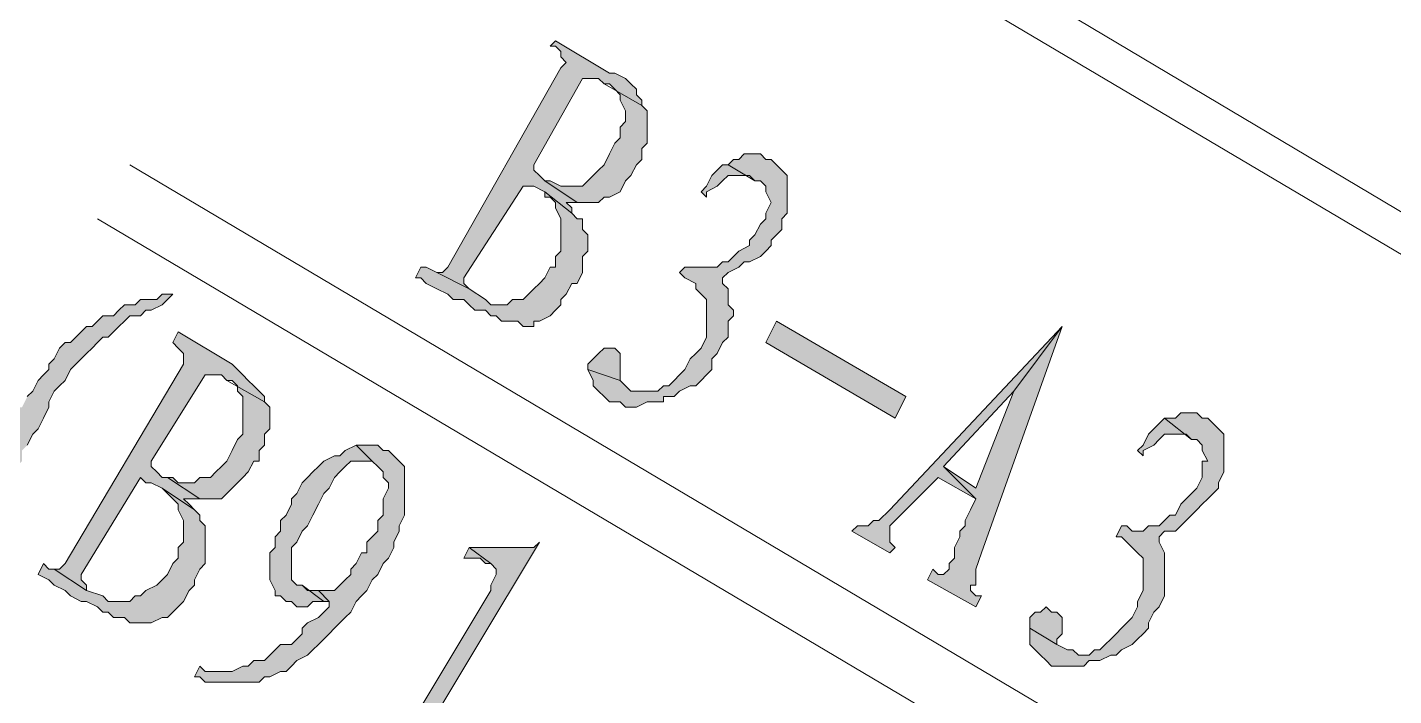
# Model space of a CAD drawing. Header units: millimetres. Extents: x 6 to 291, y 4 to 206.
# Drawn here: x 186.99 to 197.72, y 99.38 to 104.63 of the extents above; entities that cross this region are included whole.
import ezdxf

# ---------------------------------------------------------------- set-up
doc = ezdxf.new("R2010")
doc.units = ezdxf.units.MM
doc.layers.add('C00-00-00', color=7, linetype='Continuous')

msp = doc.modelspace()

# ---------------------------------------------------------------- hatches: boundary and pattern name
at = {"layer": 'C00-00-00'}
h = msp.add_hatch(color=256, dxfattribs=at)
h.dxf.hatch_style = 2
h.paths.add_polyline_path([(191.558333, 104.267004), (191.135, 104.521004), (191.092667, 104.478671), (191.135, 104.478671), (191.177333, 104.436338), (191.177333, 104.394004), (191.219667, 104.351671), (191.177333, 104.309338), (190.288333, 102.743004), (190.246, 102.700671), (190.203667, 102.700671), (190.457667, 102.573671), (190.415333, 102.616004), (190.415333, 102.658338), (190.881, 103.378004), (190.923333, 103.378004), (190.965667, 103.378004), (191.050333, 103.335671), (191.262, 103.166338), (191.262, 103.208671), (191.219667, 103.251004), (191.262, 103.251004), (191.304333, 103.251004), (191.050333, 103.420338), (191.008, 103.462671), (190.965667, 103.505004), (190.965667, 103.547338), (191.346667, 104.224671), (191.389, 104.224671), (191.431333, 104.224671), (191.473667, 104.224671), (191.516, 104.182338), (191.812333, 104.013004), (191.812333, 104.055338), (191.77, 104.097671), (191.77, 104.140004), (191.727667, 104.182338), (191.685333, 104.224671), (191.600667, 104.267004)])
h = msp.add_hatch(color=256, dxfattribs=at)
h.dxf.hatch_style = 2
h.paths.add_polyline_path([(191.812339, 104.012999), (191.516006, 104.182332), (191.558339, 104.182332), (191.600672, 104.139999), (191.643006, 104.097665), (191.643006, 104.055332), (191.685339, 103.970665), (191.685339, 103.885999), (191.643006, 103.843665), (191.643006, 103.758999), (191.600672, 103.716665), (191.558339, 103.631999), (191.516006, 103.547332), (191.473672, 103.504999), (191.431339, 103.462665), (191.389006, 103.420332), (191.346672, 103.377999), (191.177339, 103.377999), (191.092672, 103.420332), (191.050339, 103.420332), (191.304339, 103.250999), (191.389006, 103.250999), (191.431339, 103.250999), (191.473672, 103.250999), (191.516006, 103.293332), (191.558339, 103.293332), (191.643006, 103.335665), (191.685339, 103.420332), (191.727672, 103.462665), (191.770006, 103.547332), (191.812339, 103.589665), (191.812339, 103.674332), (191.854672, 103.716665), (191.854672, 103.801332), (191.854672, 103.885999), (191.854672, 103.970665)])
h = msp.add_hatch(color=256, dxfattribs=at)
h.dxf.hatch_style = 2
h.paths.add_polyline_path([(192.82833, 103.589672), (192.785997, 103.589672), (192.743663, 103.632005), (192.616663, 103.632005), (192.57433, 103.589672), (192.531997, 103.589672), (192.489663, 103.547338), (192.70133, 103.420338), (192.743663, 103.420338), (192.785997, 103.378005), (192.785997, 103.335672), (192.82833, 103.251005), (192.785997, 103.166338), (192.785997, 103.124005), (192.743663, 103.081672), (192.70133, 102.997005), (192.658997, 102.954672), (192.658997, 102.912338), (192.57433, 102.870005), (192.531997, 102.827672), (192.489663, 102.785338), (192.44733, 102.785338), (192.404997, 102.743005), (192.362663, 102.743005), (192.32033, 102.743005), (192.235663, 102.743005), (192.19333, 102.743005), (192.150997, 102.743005), (192.108663, 102.700672), (192.150997, 102.658338), (192.235663, 102.616005), (192.235663, 102.573672), (192.277997, 102.531338), (192.32033, 102.489005), (192.32033, 102.446672), (192.32033, 102.235005), (192.32033, 102.192672), (192.277997, 102.108005), (192.235663, 102.065672), (192.19333, 102.023338), (192.150997, 101.938672), (192.108663, 101.896338), (192.06633, 101.854005), (192.023997, 101.811672), (191.981663, 101.811672), (191.93933, 101.769338), (191.896997, 101.769338), (191.81233, 101.769338), (191.727663, 101.769338), (191.68533, 101.811672), (191.642997, 101.854005), (191.388997, 101.938672), (191.43133, 101.854005), (191.43133, 101.811672), (191.473663, 101.769338), (191.515997, 101.727005), (191.55833, 101.684672), (191.600663, 101.684672), (191.642997, 101.684672), (191.68533, 101.642338), (191.769997, 101.642338), (191.854663, 101.684672), (191.896997, 101.684672), (191.981663, 101.684672), (191.981663, 101.727005), (192.06633, 101.727005), (192.108663, 101.769338), (192.19333, 101.811672), (192.235663, 101.811672), (192.277997, 101.854005), (192.32033, 101.896338), (192.362663, 101.938672), (192.362663, 102.023338), (192.404997, 102.065672), (192.44733, 102.150338), (192.489663, 102.192672), (192.489663, 102.277338), (192.489663, 102.319672), (192.531997, 102.362005), (192.531997, 102.404338), (192.489663, 102.446672), (192.489663, 102.489005), (192.489663, 102.573672), (192.44733, 102.616005), (192.44733, 102.658338), (192.489663, 102.700672), (192.57433, 102.743005), (192.616663, 102.785338), (192.658997, 102.785338), (192.743663, 102.827672), (192.785997, 102.870005), (192.82833, 102.912338), (192.82833, 102.954672), (192.870663, 102.997005), (192.912997, 103.039338), (192.912997, 103.124005), (192.95533, 103.166338), (192.95533, 103.208672), (192.95533, 103.378005), (192.95533, 103.462672), (192.912997, 103.505005), (192.870663, 103.547338)])
h = msp.add_hatch(color=256, dxfattribs=at)
h.dxf.hatch_style = 2
h.paths.add_polyline_path([(192.489672, 103.547337), (192.447339, 103.547337), (192.405005, 103.505004), (192.362672, 103.462671), (192.320339, 103.378004), (192.278005, 103.335671), (192.320339, 103.293337), (192.320339, 103.335671), (192.405005, 103.378004), (192.447339, 103.420337), (192.489672, 103.462671), (192.532005, 103.462671), (192.616672, 103.462671), (192.659005, 103.462671), (192.701339, 103.420337)])
h = msp.add_hatch(color=256, dxfattribs=at)
h.dxf.hatch_style = 2
h.paths.add_polyline_path([(191.262001, 103.166337), (191.050335, 103.33567), (191.050335, 103.293337), (191.092668, 103.293337), (191.135001, 103.251004), (191.135001, 103.20867), (191.177335, 103.124004), (191.177335, 103.039337), (191.177335, 102.997004), (191.177335, 102.95467), (191.177335, 102.870004), (191.135001, 102.82767), (191.135001, 102.743004), (191.092668, 102.743004), (191.050335, 102.658337), (191.008001, 102.616004), (190.965668, 102.57367), (190.923335, 102.531337), (190.881001, 102.489004), (190.838668, 102.489004), (190.796335, 102.489004), (190.754001, 102.44667), (190.627001, 102.44667), (190.584668, 102.489004), (190.457668, 102.57367), (190.203668, 102.70067), (190.119001, 102.743004), (190.076668, 102.743004), (190.034335, 102.658337), (190.076668, 102.658337), (190.119001, 102.616004), (190.203668, 102.57367), (190.288335, 102.531337), (190.330668, 102.489004), (190.415335, 102.489004), (190.457668, 102.44667), (190.500001, 102.404337), (190.584668, 102.404337), (190.627001, 102.362004), (190.669335, 102.362004), (190.711668, 102.31967), (190.754001, 102.31967), (190.838668, 102.31967), (190.881001, 102.277337), (190.965668, 102.277337), (190.965668, 102.31967), (191.008001, 102.31967), (191.092668, 102.362004), (191.135001, 102.404337), (191.177335, 102.44667), (191.177335, 102.489004), (191.219668, 102.531337), (191.262001, 102.616004), (191.304335, 102.616004), (191.346668, 102.70067), (191.346668, 102.743004), (191.346668, 102.82767), (191.389001, 102.870004), (191.389001, 102.997004), (191.346668, 103.039337), (191.346668, 103.124004), (191.304335, 103.124004)])
h = msp.add_hatch(color=256, dxfattribs=at)
h.dxf.hatch_style = 2
h.paths.add_polyline_path([(188.129328, 102.531338), (188.086994, 102.531338), (188.044661, 102.531338), (188.002328, 102.489005), (187.917661, 102.489005), (187.875328, 102.489005), (187.832994, 102.446672), (187.748328, 102.446672), (187.705994, 102.404338), (187.663661, 102.362005), (187.578994, 102.362005), (187.536661, 102.319672), (187.494328, 102.277338), (187.451994, 102.277338), (187.409661, 102.235005), (187.367328, 102.192672), (187.324994, 102.150338), (187.282661, 102.150338), (187.240328, 102.108005), (187.197994, 102.023338), (187.155661, 101.981005), (187.155661, 101.938672), (187.113328, 101.896338), (187.070994, 101.854005), (187.028661, 101.769338), (186.986328, 101.727005), (186.943994, 101.642338), (186.901661, 101.642338), (186.901661, 101.557672), (186.859328, 101.515338), (186.816994, 101.430672), (186.774661, 101.388338), (186.774661, 101.303672), (186.732328, 101.261338), (186.732328, 101.176672), (186.689994, 101.134338), (186.689994, 101.092005), (186.647661, 101.007338), (186.647661, 100.965005), (186.647661, 100.880338), (186.647661, 100.499338), (186.647661, 100.414672), (186.647661, 100.372338), (186.689994, 100.330005), (186.689994, 100.245338), (186.732328, 100.203005), (186.732328, 100.160672), (186.774661, 100.203005), (186.774661, 100.245338), (186.774661, 100.287672), (186.732328, 100.372338), (186.732328, 100.584005), (186.774661, 100.668672), (186.774661, 100.711005), (186.774661, 100.795672), (186.774661, 100.838005), (186.816994, 100.880338), (186.816994, 100.922672), (186.816994, 101.007338), (186.859328, 101.049672), (186.859328, 101.092005), (186.901661, 101.176672), (186.943994, 101.219005), (186.943994, 101.303672), (186.986328, 101.346005), (187.028661, 101.430672), (187.070994, 101.473005), (187.113328, 101.557672), (187.155661, 101.642338), (187.155661, 101.684672), (187.197994, 101.769338), (187.240328, 101.811672), (187.282661, 101.854005), (187.324994, 101.938672), (187.367328, 101.981005), (187.409661, 102.023338), (187.451994, 102.065672), (187.494328, 102.108005), (187.536661, 102.150338), (187.578994, 102.192672), (187.621328, 102.192672), (187.663661, 102.235005), (187.705994, 102.277338), (187.748328, 102.319672), (187.790661, 102.362005), (187.875328, 102.362005), (187.917661, 102.404338), (187.959994, 102.404338), (188.044661, 102.446672), (188.086994, 102.489005)])
h = msp.add_hatch(color=256, dxfattribs=at)
h.dxf.hatch_style = 2
h.paths.add_polyline_path([(192.870672, 102.319667), (193.886663, 101.727003), (193.801995, 101.557666), (192.786004, 102.150338)])
h = msp.add_hatch(color=256, dxfattribs=at)
h.dxf.hatch_style = 2
h.paths.add_polyline_path([(195.114334, 102.277333), (193.802001, 100.880333), (193.759667, 100.837999), (193.675001, 100.753333), (193.632667, 100.753333), (193.590334, 100.710999), (193.505667, 100.710999), (193.463334, 100.668666), (193.759667, 100.499333), (193.802001, 100.541666), (193.759667, 100.583999), (193.759667, 100.710999), (193.802001, 100.753333), (194.140667, 101.091999), (194.437001, 100.922666), (194.183001, 101.176666), (194.733334, 101.769333)])
h = msp.add_hatch(color=256, dxfattribs=at)
h.dxf.hatch_style = 2
h.paths.add_polyline_path([(195.114334, 102.277333), (194.733334, 101.769333), (194.437001, 101.007333), (194.183001, 101.176666), (194.437001, 100.922666), (194.394667, 100.837999), (194.352334, 100.753333), (194.352334, 100.710999), (194.310001, 100.668666), (194.310001, 100.626333), (194.267667, 100.541666), (194.267667, 100.456999), (194.225334, 100.414666), (194.225334, 100.372333), (194.183001, 100.329999), (194.140667, 100.329999), (194.098334, 100.372333), (194.056001, 100.287666), (194.437001, 100.075999), (194.479334, 100.160666), (194.437001, 100.160666), (194.394667, 100.202999), (194.394667, 100.245333), (194.437001, 100.245333), (194.437001, 100.329999), (194.437001, 100.372333), (194.479334, 100.499333)])
h = msp.add_hatch(color=256, dxfattribs=at)
h.dxf.hatch_style = 2
h.paths.add_polyline_path([(188.594997, 101.981001), (188.171663, 102.235001), (188.12933, 102.150334), (188.171663, 102.108001), (188.213997, 102.065667), (188.213997, 102.023334), (188.213997, 101.981001), (187.282663, 100.414667), (187.24033, 100.372334), (187.197997, 100.372334), (187.451997, 100.203001), (187.451997, 100.245334), (187.409663, 100.287667), (187.409663, 100.330001), (187.87533, 101.092001), (187.917663, 101.049667), (187.959997, 101.049667), (188.044663, 101.007334), (188.298663, 100.838001), (188.25633, 100.880334), (188.213997, 100.922667), (188.298663, 100.922667), (188.340997, 100.922667), (188.086997, 101.092001), (188.044663, 101.092001), (188.00233, 101.134334), (187.959997, 101.176667), (187.959997, 101.219001), (188.38333, 101.896334), (188.467997, 101.896334), (188.51033, 101.896334), (188.552663, 101.854001), (188.848997, 101.684667), (188.848997, 101.727001), (188.806663, 101.769334), (188.76433, 101.811667), (188.721997, 101.854001), (188.679663, 101.896334), (188.63733, 101.938667)])
h = msp.add_hatch(color=256, dxfattribs=at)
h.dxf.hatch_style = 2
h.paths.add_polyline_path([(191.60066, 102.108004), (191.515993, 102.108004), (191.47366, 102.06567), (191.431326, 102.023337), (191.388993, 101.981004), (191.388993, 101.93867), (191.642993, 101.854004), (191.642993, 101.93867), (191.642993, 102.023337), (191.642993, 102.06567)])
h = msp.add_hatch(color=256, dxfattribs=at)
h.dxf.hatch_style = 2
h.paths.add_polyline_path([(188.849003, 101.684669), (188.552669, 101.854002), (188.595003, 101.854002), (188.637336, 101.811669), (188.637336, 101.769335), (188.679669, 101.727002), (188.679669, 101.642335), (188.679669, 101.515335), (188.679669, 101.430669), (188.637336, 101.388335), (188.595003, 101.303669), (188.552669, 101.219002), (188.510336, 101.176669), (188.468003, 101.134335), (188.425669, 101.092002), (188.341003, 101.092002), (188.298669, 101.049669), (188.171669, 101.049669), (188.129336, 101.092002), (188.087003, 101.092002), (188.341003, 100.922669), (188.383336, 100.922669), (188.468003, 100.922669), (188.510336, 100.922669), (188.552669, 100.965002), (188.595003, 101.007335), (188.637336, 101.049669), (188.679669, 101.092002), (188.722003, 101.134335), (188.764336, 101.219002), (188.806669, 101.219002), (188.806669, 101.303669), (188.849003, 101.346002), (188.849003, 101.430669), (188.891336, 101.473002), (188.891336, 101.642335)])
h = msp.add_hatch(color=256, dxfattribs=at)
h.dxf.hatch_style = 2
h.paths.add_polyline_path([(196.257336, 101.557666), (196.215003, 101.557666), (196.172669, 101.599999), (196.045669, 101.599999), (196.003336, 101.557666), (195.918669, 101.557666), (196.130336, 101.388332), (196.172669, 101.388332), (196.215003, 101.345999), (196.215003, 101.303666), (196.257336, 101.218999), (196.215003, 101.218999), (196.215003, 101.134332), (196.215003, 101.091999), (196.172669, 101.007332), (196.130336, 100.964999), (196.088003, 100.922666), (196.045669, 100.880332), (196.003336, 100.795666), (195.961003, 100.795666), (195.918669, 100.753332), (195.876336, 100.710999), (195.834003, 100.710999), (195.791669, 100.710999), (195.749336, 100.668666), (195.664669, 100.668666), (195.622336, 100.710999), (195.580003, 100.710999), (195.537669, 100.626332), (195.580003, 100.626332), (195.622336, 100.583999), (195.664669, 100.541666), (195.707003, 100.499332), (195.749336, 100.456999), (195.749336, 100.414666), (195.749336, 100.245332), (195.749336, 100.202999), (195.707003, 100.118332), (195.707003, 100.075999), (195.664669, 99.991332), (195.622336, 99.948999), (195.580003, 99.906666), (195.537669, 99.864332), (195.495336, 99.821999), (195.453003, 99.779666), (195.410669, 99.737332), (195.368336, 99.737332), (195.326003, 99.694999), (195.241336, 99.694999), (195.199003, 99.737332), (195.156669, 99.737332), (195.072003, 99.779666), (194.860336, 99.906666), (194.860336, 99.821999), (194.860336, 99.779666), (194.902669, 99.737332), (194.945003, 99.694999), (194.987336, 99.652666), (195.029669, 99.610332), (195.072003, 99.610332), (195.114336, 99.610332), (195.199003, 99.610332), (195.283669, 99.610332), (195.326003, 99.652666), (195.410669, 99.652666), (195.495336, 99.694999), (195.537669, 99.694999), (195.580003, 99.737332), (195.664669, 99.779666), (195.707003, 99.821999), (195.749336, 99.864332), (195.791669, 99.906666), (195.791669, 99.948999), (195.834003, 100.033666), (195.876336, 100.075999), (195.918669, 100.160666), (195.918669, 100.202999), (195.918669, 100.456999), (195.918669, 100.499332), (195.876336, 100.583999), (195.876336, 100.626332), (195.918669, 100.668666), (196.003336, 100.668666), (196.045669, 100.710999), (196.088003, 100.753332), (196.130336, 100.795666), (196.172669, 100.837999), (196.215003, 100.880332), (196.257336, 100.922666), (196.299669, 100.964999), (196.342003, 101.007332), (196.342003, 101.049666), (196.384336, 101.134332), (196.384336, 101.176666), (196.384336, 101.303666), (196.384336, 101.345999), (196.384336, 101.430666), (196.342003, 101.472999), (196.299669, 101.515332)])
h = msp.add_hatch(color=256, dxfattribs=at)
h.dxf.hatch_style = 2
h.paths.add_polyline_path([(195.918661, 101.557666), (195.876328, 101.515332), (195.833995, 101.472999), (195.791661, 101.430666), (195.749328, 101.345999), (195.706995, 101.303666), (195.749328, 101.261332), (195.749328, 101.303666), (195.833995, 101.345999), (195.876328, 101.388332), (195.918661, 101.430666), (195.960995, 101.430666), (196.087995, 101.430666), (196.130328, 101.388332)])
h = msp.add_hatch(color=256, dxfattribs=at)
h.dxf.hatch_style = 2
h.paths.add_polyline_path([(189.822667, 101.303668), (189.780334, 101.303668), (189.738001, 101.346001), (189.695667, 101.346001), (189.653334, 101.346001), (189.611001, 101.346001), (189.568667, 101.346001), (189.695667, 101.219001), (189.738001, 101.176668), (189.780334, 101.134334), (189.780334, 101.092001), (189.822667, 101.049668), (189.822667, 101.007334), (189.780334, 100.922668), (189.780334, 100.880334), (189.780334, 100.795668), (189.738001, 100.753334), (189.738001, 100.668668), (189.695667, 100.626334), (189.653334, 100.584001), (189.653334, 100.499334), (189.611001, 100.499334), (189.568667, 100.414668), (189.526334, 100.372334), (189.526334, 100.330001), (189.484001, 100.287668), (189.441667, 100.245334), (189.399334, 100.203001), (189.357001, 100.203001), (189.272334, 100.203001), (189.357001, 100.118334), (189.357001, 100.076001), (189.314667, 100.033668), (189.272334, 99.991334), (189.187667, 99.949001), (189.145334, 99.906668), (189.145334, 99.864334), (189.103001, 99.822001), (189.060667, 99.779668), (188.976001, 99.779668), (188.933667, 99.737334), (188.891334, 99.695001), (188.849001, 99.652668), (188.764334, 99.652668), (188.722001, 99.610334), (188.679667, 99.610334), (188.595001, 99.568001), (188.383334, 99.568001), (188.341001, 99.610334), (188.298667, 99.525668), (188.341001, 99.525668), (188.383334, 99.483334), (188.425667, 99.483334), (188.510334, 99.483334), (188.722001, 99.483334), (188.764334, 99.483334), (188.806667, 99.483334), (188.849001, 99.525668), (188.891334, 99.525668), (188.976001, 99.568001), (189.018334, 99.568001), (189.060667, 99.610334), (189.103001, 99.652668), (189.187667, 99.695001), (189.230001, 99.737334), (189.272334, 99.779668), (189.314667, 99.822001), (189.357001, 99.864334), (189.399334, 99.906668), (189.441667, 99.949001), (189.484001, 99.991334), (189.526334, 100.033668), (189.568667, 100.118334), (189.611001, 100.160668), (189.653334, 100.203001), (189.695667, 100.287668), (189.738001, 100.330001), (189.780334, 100.414668), (189.822667, 100.457001), (189.865001, 100.541668), (189.865001, 100.584001), (189.907334, 100.668668), (189.907334, 100.711001), (189.949667, 100.795668), (189.949667, 100.838001), (189.949667, 100.880334), (189.949667, 101.092001), (189.949667, 101.176668), (189.907334, 101.219001), (189.865001, 101.261334)])
h = msp.add_hatch(color=256, dxfattribs=at)
h.dxf.hatch_style = 2
h.paths.add_polyline_path([(189.568661, 101.346002), (189.483995, 101.303669), (189.441661, 101.261336), (189.399328, 101.261336), (189.314661, 101.219002), (189.272328, 101.176669), (189.229995, 101.134336), (189.187661, 101.092002), (189.145328, 101.049669), (189.102995, 100.965002), (189.060661, 100.922669), (189.060661, 100.880336), (189.018328, 100.795669), (188.975995, 100.753336), (188.975995, 100.668669), (188.933661, 100.626336), (188.933661, 100.541669), (188.891328, 100.499336), (188.891328, 100.287669), (188.933661, 100.203002), (188.933661, 100.160669), (188.975995, 100.160669), (189.018328, 100.118336), (189.060661, 100.118336), (189.102995, 100.076002), (189.187661, 100.076002), (189.229995, 100.118336), (189.314661, 100.118336), (189.145328, 100.245336), (189.102995, 100.245336), (189.060661, 100.287669), (189.060661, 100.372336), (189.060661, 100.414669), (189.060661, 100.457002), (189.060661, 100.541669), (189.102995, 100.584002), (189.145328, 100.668669), (189.187661, 100.711002), (189.229995, 100.795669), (189.272328, 100.880336), (189.314661, 100.965002), (189.356995, 101.007336), (189.399328, 101.092002), (189.441661, 101.134336), (189.483995, 101.176669), (189.526328, 101.219002), (189.568661, 101.219002), (189.695661, 101.219002)])
h = msp.add_hatch(color=256, dxfattribs=at)
h.dxf.hatch_style = 2
h.paths.add_polyline_path([(188.298665, 100.837999), (188.044665, 101.007332), (188.086998, 100.964999), (188.129331, 100.922665), (188.171665, 100.880332), (188.171665, 100.837999), (188.213998, 100.753332), (188.213998, 100.583999), (188.171665, 100.541665), (188.171665, 100.456999), (188.129331, 100.414665), (188.086998, 100.329999), (188.044665, 100.287665), (188.002331, 100.245332), (187.917665, 100.202999), (187.875331, 100.160665), (187.832998, 100.160665), (187.790665, 100.118332), (187.621331, 100.118332), (187.578998, 100.160665), (187.451998, 100.202999), (187.197998, 100.372332), (187.155665, 100.372332), (187.113331, 100.414665), (187.070998, 100.329999), (187.155665, 100.287665), (187.197998, 100.245332), (187.282665, 100.202999), (187.324998, 100.160665), (187.409665, 100.118332), (187.451998, 100.118332), (187.536665, 100.075999), (187.578998, 100.033665), (187.621331, 100.033665), (187.663665, 99.991332), (187.705998, 99.991332), (187.748331, 99.991332), (187.790665, 99.948999), (187.959998, 99.948999), (188.044665, 99.991332), (188.086998, 99.991332), (188.129331, 100.033665), (188.171665, 100.075999), (188.213998, 100.118332), (188.256331, 100.202999), (188.298665, 100.245332), (188.298665, 100.287665), (188.340998, 100.372332), (188.383331, 100.414665), (188.383331, 100.499332), (188.383331, 100.668665), (188.383331, 100.710999), (188.340998, 100.753332), (188.340998, 100.795665)])
h = msp.add_hatch(color=256, dxfattribs=at)
h.dxf.hatch_style = 2
h.paths.add_polyline_path([(191.007996, 100.584001), (190.965662, 100.541668), (190.838662, 100.541668), (190.796329, 100.541668), (190.457662, 100.541668), (190.626996, 100.414668), (190.669329, 100.372334), (190.669329, 100.330001), (190.626996, 100.245334), (190.626996, 100.203001), (189.864996, 98.933001), (189.822662, 98.890668), (189.780329, 98.890668), (189.695662, 98.890668), (189.653329, 98.890668), (189.610996, 98.933001), (189.526329, 98.975334), (189.483996, 98.890668), (190.118996, 98.509668), (190.161329, 98.594334), (190.118996, 98.636668), (190.076662, 98.679001), (190.034329, 98.721334), (189.991996, 98.763668), (189.991996, 98.806001), (189.991996, 98.890668)])
h = msp.add_hatch(color=256, dxfattribs=at)
h.dxf.hatch_style = 2
h.paths.add_polyline_path([(190.457674, 100.541666), (190.41534, 100.457), (190.500007, 100.457), (190.54234, 100.457), (190.584674, 100.414666), (190.627007, 100.414666)])
h = msp.add_hatch(color=256, dxfattribs=at)
h.dxf.hatch_style = 2
h.paths.add_polyline_path([(189.272329, 100.203), (189.229996, 100.203), (189.187663, 100.203), (189.145329, 100.245333), (189.314663, 100.118333), (189.356996, 100.118333)])
h = msp.add_hatch(color=256, dxfattribs=at)
h.dxf.hatch_style = 2
h.paths.add_polyline_path([(195.029665, 100.033671), (194.987332, 100.076004), (194.944999, 100.033671), (194.902665, 100.033671), (194.860332, 99.991338), (194.860332, 99.949004), (194.860332, 99.906671), (195.071999, 99.779671), (195.071999, 99.822004), (195.114332, 99.864338), (195.114332, 99.991338), (195.071999, 100.033671)])

# ---------------------------------------------------------------- linework, layer by layer
at = {"layer": 'C00-00-00', "lineweight": 5}
for points in [[(190.754006, 107.357336), (199.432336, 102.192672)], [(190.584669, 107.103338), (199.305341, 101.938666)], [(187.790669, 103.547337), (197.357996, 97.87467)], [(187.536663, 103.124002), (197.104006, 97.451335)]]:
    msp.add_lwpolyline(points, dxfattribs=at)
at = {"layer": 'C00-00-00', "lineweight": 13}
for points in [[(191.558333, 104.267004), (191.135, 104.521004), (191.092667, 104.478671), (191.135, 104.478671), (191.177333, 104.436338), (191.177333, 104.394004), (191.219667, 104.351671), (191.177333, 104.309338), (190.288333, 102.743004), (190.246, 102.700671), (190.203667, 102.700671), (190.457667, 102.573671), (190.415333, 102.616004), (190.415333, 102.658338), (190.881, 103.378004), (190.923333, 103.378004), (190.965667, 103.378004), (191.050333, 103.335671), (191.262, 103.166338), (191.262, 103.208671), (191.219667, 103.251004), (191.262, 103.251004), (191.304333, 103.251004), (191.050333, 103.420338), (191.008, 103.462671), (190.965667, 103.505004), (190.965667, 103.547338), (191.346667, 104.224671), (191.389, 104.224671), (191.431333, 104.224671), (191.473667, 104.224671), (191.516, 104.182338), (191.812333, 104.013004), (191.812333, 104.055338), (191.77, 104.097671), (191.77, 104.140004), (191.727667, 104.182338), (191.685333, 104.224671), (191.600667, 104.267004)], [(191.812339, 104.012999), (191.516006, 104.182332), (191.558339, 104.182332), (191.600672, 104.139999), (191.643006, 104.097665), (191.643006, 104.055332), (191.685339, 103.970665), (191.685339, 103.885999), (191.643006, 103.843665), (191.643006, 103.758999), (191.600672, 103.716665), (191.558339, 103.631999), (191.516006, 103.547332), (191.473672, 103.504999), (191.431339, 103.462665), (191.389006, 103.420332), (191.346672, 103.377999), (191.177339, 103.377999), (191.092672, 103.420332), (191.050339, 103.420332), (191.304339, 103.250999), (191.389006, 103.250999), (191.431339, 103.250999), (191.473672, 103.250999), (191.516006, 103.293332), (191.558339, 103.293332), (191.643006, 103.335665), (191.685339, 103.420332), (191.727672, 103.462665), (191.770006, 103.547332), (191.812339, 103.589665), (191.812339, 103.674332), (191.854672, 103.716665), (191.854672, 103.801332), (191.854672, 103.885999), (191.854672, 103.970665)], [(192.82833, 103.589672), (192.785997, 103.589672), (192.743663, 103.632005), (192.616663, 103.632005), (192.57433, 103.589672), (192.531997, 103.589672), (192.489663, 103.547338), (192.70133, 103.420338), (192.743663, 103.420338), (192.785997, 103.378005), (192.785997, 103.335672), (192.82833, 103.251005), (192.785997, 103.166338), (192.785997, 103.124005), (192.743663, 103.081672), (192.70133, 102.997005), (192.658997, 102.954672), (192.658997, 102.912338), (192.57433, 102.870005), (192.531997, 102.827672), (192.489663, 102.785338), (192.44733, 102.785338), (192.404997, 102.743005), (192.362663, 102.743005), (192.32033, 102.743005), (192.235663, 102.743005), (192.19333, 102.743005), (192.150997, 102.743005), (192.108663, 102.700672), (192.150997, 102.658338), (192.235663, 102.616005), (192.235663, 102.573672), (192.277997, 102.531338), (192.32033, 102.489005), (192.32033, 102.446672), (192.32033, 102.235005), (192.32033, 102.192672), (192.277997, 102.108005), (192.235663, 102.065672), (192.19333, 102.023338), (192.150997, 101.938672), (192.108663, 101.896338), (192.06633, 101.854005), (192.023997, 101.811672), (191.981663, 101.811672), (191.93933, 101.769338), (191.896997, 101.769338), (191.81233, 101.769338), (191.727663, 101.769338), (191.68533, 101.811672), (191.642997, 101.854005), (191.388997, 101.938672), (191.43133, 101.854005), (191.43133, 101.811672), (191.473663, 101.769338), (191.515997, 101.727005), (191.55833, 101.684672), (191.600663, 101.684672), (191.642997, 101.684672), (191.68533, 101.642338), (191.769997, 101.642338), (191.854663, 101.684672), (191.896997, 101.684672), (191.981663, 101.684672), (191.981663, 101.727005), (192.06633, 101.727005), (192.108663, 101.769338), (192.19333, 101.811672), (192.235663, 101.811672), (192.277997, 101.854005), (192.32033, 101.896338), (192.362663, 101.938672), (192.362663, 102.023338), (192.404997, 102.065672), (192.44733, 102.150338), (192.489663, 102.192672), (192.489663, 102.277338), (192.489663, 102.319672), (192.531997, 102.362005), (192.531997, 102.404338), (192.489663, 102.446672), (192.489663, 102.489005), (192.489663, 102.573672), (192.44733, 102.616005), (192.44733, 102.658338), (192.489663, 102.700672), (192.57433, 102.743005), (192.616663, 102.785338), (192.658997, 102.785338), (192.743663, 102.827672), (192.785997, 102.870005), (192.82833, 102.912338), (192.82833, 102.954672), (192.870663, 102.997005), (192.912997, 103.039338), (192.912997, 103.124005), (192.95533, 103.166338), (192.95533, 103.208672), (192.95533, 103.378005), (192.95533, 103.462672), (192.912997, 103.505005), (192.870663, 103.547338)], [(192.489672, 103.547337), (192.447339, 103.547337), (192.405005, 103.505004), (192.362672, 103.462671), (192.320339, 103.378004), (192.278005, 103.335671), (192.320339, 103.293337), (192.320339, 103.335671), (192.405005, 103.378004), (192.447339, 103.420337), (192.489672, 103.462671), (192.532005, 103.462671), (192.616672, 103.462671), (192.659005, 103.462671), (192.701339, 103.420337)], [(191.262001, 103.166337), (191.050335, 103.33567), (191.050335, 103.293337), (191.092668, 103.293337), (191.135001, 103.251004), (191.135001, 103.20867), (191.177335, 103.124004), (191.177335, 103.039337), (191.177335, 102.997004), (191.177335, 102.95467), (191.177335, 102.870004), (191.135001, 102.82767), (191.135001, 102.743004), (191.092668, 102.743004), (191.050335, 102.658337), (191.008001, 102.616004), (190.965668, 102.57367), (190.923335, 102.531337), (190.881001, 102.489004), (190.838668, 102.489004), (190.796335, 102.489004), (190.754001, 102.44667), (190.627001, 102.44667), (190.584668, 102.489004), (190.457668, 102.57367), (190.203668, 102.70067), (190.119001, 102.743004), (190.076668, 102.743004), (190.034335, 102.658337), (190.076668, 102.658337), (190.119001, 102.616004), (190.203668, 102.57367), (190.288335, 102.531337), (190.330668, 102.489004), (190.415335, 102.489004), (190.457668, 102.44667), (190.500001, 102.404337), (190.584668, 102.404337), (190.627001, 102.362004), (190.669335, 102.362004), (190.711668, 102.31967), (190.754001, 102.31967), (190.838668, 102.31967), (190.881001, 102.277337), (190.965668, 102.277337), (190.965668, 102.31967), (191.008001, 102.31967), (191.092668, 102.362004), (191.135001, 102.404337), (191.177335, 102.44667), (191.177335, 102.489004), (191.219668, 102.531337), (191.262001, 102.616004), (191.304335, 102.616004), (191.346668, 102.70067), (191.346668, 102.743004), (191.346668, 102.82767), (191.389001, 102.870004), (191.389001, 102.997004), (191.346668, 103.039337), (191.346668, 103.124004), (191.304335, 103.124004)], [(192.870672, 102.319667), (193.886663, 101.727003), (193.801995, 101.557666), (192.786004, 102.150338)], [(195.114334, 102.277333), (193.802001, 100.880333), (193.759667, 100.837999), (193.675001, 100.753333), (193.632667, 100.753333), (193.590334, 100.710999), (193.505667, 100.710999), (193.463334, 100.668666), (193.759667, 100.499333), (193.802001, 100.541666), (193.759667, 100.583999), (193.759667, 100.710999), (193.802001, 100.753333), (194.140667, 101.091999), (194.437001, 100.922666), (194.183001, 101.176666), (194.733334, 101.769333)], [(195.114334, 102.277333), (194.733334, 101.769333), (194.437001, 101.007333), (194.183001, 101.176666), (194.437001, 100.922666), (194.394667, 100.837999), (194.352334, 100.753333), (194.352334, 100.710999), (194.310001, 100.668666), (194.310001, 100.626333), (194.267667, 100.541666), (194.267667, 100.456999), (194.225334, 100.414666), (194.225334, 100.372333), (194.183001, 100.329999), (194.140667, 100.329999), (194.098334, 100.372333), (194.056001, 100.287666), (194.437001, 100.075999), (194.479334, 100.160666), (194.437001, 100.160666), (194.394667, 100.202999), (194.394667, 100.245333), (194.437001, 100.245333), (194.437001, 100.329999), (194.437001, 100.372333), (194.479334, 100.499333)], [(188.594997, 101.981001), (188.171663, 102.235001), (188.12933, 102.150334), (188.171663, 102.108001), (188.213997, 102.065667), (188.213997, 102.023334), (188.213997, 101.981001), (187.282663, 100.414667), (187.24033, 100.372334), (187.197997, 100.372334), (187.451997, 100.203001), (187.451997, 100.245334), (187.409663, 100.287667), (187.409663, 100.330001), (187.87533, 101.092001), (187.917663, 101.049667), (187.959997, 101.049667), (188.044663, 101.007334), (188.298663, 100.838001), (188.25633, 100.880334), (188.213997, 100.922667), (188.298663, 100.922667), (188.340997, 100.922667), (188.086997, 101.092001), (188.044663, 101.092001), (188.00233, 101.134334), (187.959997, 101.176667), (187.959997, 101.219001), (188.38333, 101.896334), (188.467997, 101.896334), (188.51033, 101.896334), (188.552663, 101.854001), (188.848997, 101.684667), (188.848997, 101.727001), (188.806663, 101.769334), (188.76433, 101.811667), (188.721997, 101.854001), (188.679663, 101.896334), (188.63733, 101.938667)], [(191.60066, 102.108004), (191.515993, 102.108004), (191.47366, 102.06567), (191.431326, 102.023337), (191.388993, 101.981004), (191.388993, 101.93867), (191.642993, 101.854004), (191.642993, 101.93867), (191.642993, 102.023337), (191.642993, 102.06567)], [(188.849003, 101.684669), (188.552669, 101.854002), (188.595003, 101.854002), (188.637336, 101.811669), (188.637336, 101.769335), (188.679669, 101.727002), (188.679669, 101.642335), (188.679669, 101.515335), (188.679669, 101.430669), (188.637336, 101.388335), (188.595003, 101.303669), (188.552669, 101.219002), (188.510336, 101.176669), (188.468003, 101.134335), (188.425669, 101.092002), (188.341003, 101.092002), (188.298669, 101.049669), (188.171669, 101.049669), (188.129336, 101.092002), (188.087003, 101.092002), (188.341003, 100.922669), (188.383336, 100.922669), (188.468003, 100.922669), (188.510336, 100.922669), (188.552669, 100.965002), (188.595003, 101.007335), (188.637336, 101.049669), (188.679669, 101.092002), (188.722003, 101.134335), (188.764336, 101.219002), (188.806669, 101.219002), (188.806669, 101.303669), (188.849003, 101.346002), (188.849003, 101.430669), (188.891336, 101.473002), (188.891336, 101.642335)], [(196.257336, 101.557666), (196.215003, 101.557666), (196.172669, 101.599999), (196.045669, 101.599999), (196.003336, 101.557666), (195.918669, 101.557666), (196.130336, 101.388332), (196.172669, 101.388332), (196.215003, 101.345999), (196.215003, 101.303666), (196.257336, 101.218999), (196.215003, 101.218999), (196.215003, 101.134332), (196.215003, 101.091999), (196.172669, 101.007332), (196.130336, 100.964999), (196.088003, 100.922666), (196.045669, 100.880332), (196.003336, 100.795666), (195.961003, 100.795666), (195.918669, 100.753332), (195.876336, 100.710999), (195.834003, 100.710999), (195.791669, 100.710999), (195.749336, 100.668666), (195.664669, 100.668666), (195.622336, 100.710999), (195.580003, 100.710999), (195.537669, 100.626332), (195.580003, 100.626332), (195.622336, 100.583999), (195.664669, 100.541666), (195.707003, 100.499332), (195.749336, 100.456999), (195.749336, 100.414666), (195.749336, 100.245332), (195.749336, 100.202999), (195.707003, 100.118332), (195.707003, 100.075999), (195.664669, 99.991332), (195.622336, 99.948999), (195.580003, 99.906666), (195.537669, 99.864332), (195.495336, 99.821999), (195.453003, 99.779666), (195.410669, 99.737332), (195.368336, 99.737332), (195.326003, 99.694999), (195.241336, 99.694999), (195.199003, 99.737332), (195.156669, 99.737332), (195.072003, 99.779666), (194.860336, 99.906666), (194.860336, 99.821999), (194.860336, 99.779666), (194.902669, 99.737332), (194.945003, 99.694999), (194.987336, 99.652666), (195.029669, 99.610332), (195.072003, 99.610332), (195.114336, 99.610332), (195.199003, 99.610332), (195.283669, 99.610332), (195.326003, 99.652666), (195.410669, 99.652666), (195.495336, 99.694999), (195.537669, 99.694999), (195.580003, 99.737332), (195.664669, 99.779666), (195.707003, 99.821999), (195.749336, 99.864332), (195.791669, 99.906666), (195.791669, 99.948999), (195.834003, 100.033666), (195.876336, 100.075999), (195.918669, 100.160666), (195.918669, 100.202999), (195.918669, 100.456999), (195.918669, 100.499332), (195.876336, 100.583999), (195.876336, 100.626332), (195.918669, 100.668666), (196.003336, 100.668666), (196.045669, 100.710999), (196.088003, 100.753332), (196.130336, 100.795666), (196.172669, 100.837999), (196.215003, 100.880332), (196.257336, 100.922666), (196.299669, 100.964999), (196.342003, 101.007332), (196.342003, 101.049666), (196.384336, 101.134332), (196.384336, 101.176666), (196.384336, 101.303666), (196.384336, 101.345999), (196.384336, 101.430666), (196.342003, 101.472999), (196.299669, 101.515332)], [(195.918661, 101.557666), (195.876328, 101.515332), (195.833995, 101.472999), (195.791661, 101.430666), (195.749328, 101.345999), (195.706995, 101.303666), (195.749328, 101.261332), (195.749328, 101.303666), (195.833995, 101.345999), (195.876328, 101.388332), (195.918661, 101.430666), (195.960995, 101.430666), (196.087995, 101.430666), (196.130328, 101.388332)], [(189.822667, 101.303668), (189.780334, 101.303668), (189.738001, 101.346001), (189.695667, 101.346001), (189.653334, 101.346001), (189.611001, 101.346001), (189.568667, 101.346001), (189.695667, 101.219001), (189.738001, 101.176668), (189.780334, 101.134334), (189.780334, 101.092001), (189.822667, 101.049668), (189.822667, 101.007334), (189.780334, 100.922668), (189.780334, 100.880334), (189.780334, 100.795668), (189.738001, 100.753334), (189.738001, 100.668668), (189.695667, 100.626334), (189.653334, 100.584001), (189.653334, 100.499334), (189.611001, 100.499334), (189.568667, 100.414668), (189.526334, 100.372334), (189.526334, 100.330001), (189.484001, 100.287668), (189.441667, 100.245334), (189.399334, 100.203001), (189.357001, 100.203001), (189.272334, 100.203001), (189.357001, 100.118334), (189.357001, 100.076001), (189.314667, 100.033668), (189.272334, 99.991334), (189.187667, 99.949001), (189.145334, 99.906668), (189.145334, 99.864334), (189.103001, 99.822001), (189.060667, 99.779668), (188.976001, 99.779668), (188.933667, 99.737334), (188.891334, 99.695001), (188.849001, 99.652668), (188.764334, 99.652668), (188.722001, 99.610334), (188.679667, 99.610334), (188.595001, 99.568001), (188.383334, 99.568001), (188.341001, 99.610334), (188.298667, 99.525668), (188.341001, 99.525668), (188.383334, 99.483334), (188.425667, 99.483334), (188.510334, 99.483334), (188.722001, 99.483334), (188.764334, 99.483334), (188.806667, 99.483334), (188.849001, 99.525668), (188.891334, 99.525668), (188.976001, 99.568001), (189.018334, 99.568001), (189.060667, 99.610334), (189.103001, 99.652668), (189.187667, 99.695001), (189.230001, 99.737334), (189.272334, 99.779668), (189.314667, 99.822001), (189.357001, 99.864334), (189.399334, 99.906668), (189.441667, 99.949001), (189.484001, 99.991334), (189.526334, 100.033668), (189.568667, 100.118334), (189.611001, 100.160668), (189.653334, 100.203001), (189.695667, 100.287668), (189.738001, 100.330001), (189.780334, 100.414668), (189.822667, 100.457001), (189.865001, 100.541668), (189.865001, 100.584001), (189.907334, 100.668668), (189.907334, 100.711001), (189.949667, 100.795668), (189.949667, 100.838001), (189.949667, 100.880334), (189.949667, 101.092001), (189.949667, 101.176668), (189.907334, 101.219001), (189.865001, 101.261334)], [(189.568661, 101.346002), (189.483995, 101.303669), (189.441661, 101.261336), (189.399328, 101.261336), (189.314661, 101.219002), (189.272328, 101.176669), (189.229995, 101.134336), (189.187661, 101.092002), (189.145328, 101.049669), (189.102995, 100.965002), (189.060661, 100.922669), (189.060661, 100.880336), (189.018328, 100.795669), (188.975995, 100.753336), (188.975995, 100.668669), (188.933661, 100.626336), (188.933661, 100.541669), (188.891328, 100.499336), (188.891328, 100.287669), (188.933661, 100.203002), (188.933661, 100.160669), (188.975995, 100.160669), (189.018328, 100.118336), (189.060661, 100.118336), (189.102995, 100.076002), (189.187661, 100.076002), (189.229995, 100.118336), (189.314661, 100.118336), (189.145328, 100.245336), (189.102995, 100.245336), (189.060661, 100.287669), (189.060661, 100.372336), (189.060661, 100.414669), (189.060661, 100.457002), (189.060661, 100.541669), (189.102995, 100.584002), (189.145328, 100.668669), (189.187661, 100.711002), (189.229995, 100.795669), (189.272328, 100.880336), (189.314661, 100.965002), (189.356995, 101.007336), (189.399328, 101.092002), (189.441661, 101.134336), (189.483995, 101.176669), (189.526328, 101.219002), (189.568661, 101.219002), (189.695661, 101.219002)], [(188.298665, 100.837999), (188.044665, 101.007332), (188.086998, 100.964999), (188.129331, 100.922665), (188.171665, 100.880332), (188.171665, 100.837999), (188.213998, 100.753332), (188.213998, 100.583999), (188.171665, 100.541665), (188.171665, 100.456999), (188.129331, 100.414665), (188.086998, 100.329999), (188.044665, 100.287665), (188.002331, 100.245332), (187.917665, 100.202999), (187.875331, 100.160665), (187.832998, 100.160665), (187.790665, 100.118332), (187.621331, 100.118332), (187.578998, 100.160665), (187.451998, 100.202999), (187.197998, 100.372332), (187.155665, 100.372332), (187.113331, 100.414665), (187.070998, 100.329999), (187.155665, 100.287665), (187.197998, 100.245332), (187.282665, 100.202999), (187.324998, 100.160665), (187.409665, 100.118332), (187.451998, 100.118332), (187.536665, 100.075999), (187.578998, 100.033665), (187.621331, 100.033665), (187.663665, 99.991332), (187.705998, 99.991332), (187.748331, 99.991332), (187.790665, 99.948999), (187.959998, 99.948999), (188.044665, 99.991332), (188.086998, 99.991332), (188.129331, 100.033665), (188.171665, 100.075999), (188.213998, 100.118332), (188.256331, 100.202999), (188.298665, 100.245332), (188.298665, 100.287665), (188.340998, 100.372332), (188.383331, 100.414665), (188.383331, 100.499332), (188.383331, 100.668665), (188.383331, 100.710999), (188.340998, 100.753332), (188.340998, 100.795665)], [(190.457674, 100.541666), (190.41534, 100.457), (190.500007, 100.457), (190.54234, 100.457), (190.584674, 100.414666), (190.627007, 100.414666)], [(189.272329, 100.203), (189.229996, 100.203), (189.187663, 100.203), (189.145329, 100.245333), (189.314663, 100.118333), (189.356996, 100.118333)], [(195.029665, 100.033671), (194.987332, 100.076004), (194.944999, 100.033671), (194.902665, 100.033671), (194.860332, 99.991338), (194.860332, 99.949004), (194.860332, 99.906671), (195.071999, 99.779671), (195.071999, 99.822004), (195.114332, 99.864338), (195.114332, 99.991338), (195.071999, 100.033671)]]:
    msp.add_lwpolyline(points, close=True, dxfattribs=at)
for points in [[(186.986328, 101.346005), (187.028661, 101.430672), (187.070994, 101.473005), (187.113328, 101.557672), (187.155661, 101.642338), (187.155661, 101.684672), (187.197994, 101.769338), (187.240328, 101.811672), (187.282661, 101.854005), (187.324994, 101.938672), (187.367328, 101.981005), (187.409661, 102.023338), (187.451994, 102.065672), (187.494328, 102.108005), (187.536661, 102.150338), (187.578994, 102.192672), (187.621328, 102.192672), (187.663661, 102.235005), (187.705994, 102.277338), (187.748328, 102.319672), (187.790661, 102.362005), (187.875328, 102.362005), (187.917661, 102.404338), (187.959994, 102.404338), (188.044661, 102.446672), (188.086994, 102.489005), (188.129328, 102.531338), (188.086994, 102.531338), (188.044661, 102.531338), (188.002328, 102.489005), (187.917661, 102.489005), (187.875328, 102.489005), (187.832994, 102.446672), (187.748328, 102.446672), (187.705994, 102.404338), (187.663661, 102.362005), (187.578994, 102.362005), (187.536661, 102.319672), (187.494328, 102.277338), (187.451994, 102.277338), (187.409661, 102.235005), (187.367328, 102.192672), (187.324994, 102.150338), (187.282661, 102.150338), (187.240328, 102.108005), (187.197994, 102.023338), (187.155661, 101.981005), (187.155661, 101.938672), (187.113328, 101.896338), (187.070994, 101.854005), (187.028661, 101.769338), (186.986328, 101.727005)], [(189.991996, 98.890668), (191.007996, 100.584001), (190.965662, 100.541668), (190.838662, 100.541668), (190.796329, 100.541668), (190.457662, 100.541668), (190.626996, 100.414668), (190.669329, 100.372334), (190.669329, 100.330001), (190.626996, 100.245334), (190.626996, 100.203001), (189.864996, 98.933001)]]:
    msp.add_lwpolyline(points, dxfattribs=at)

doc.saveas('drawing.dxf')
